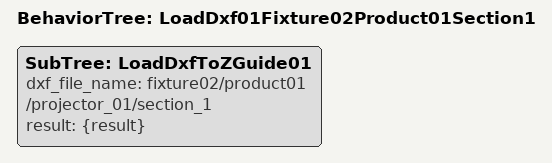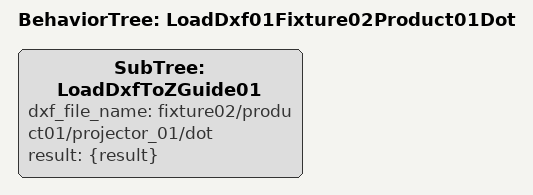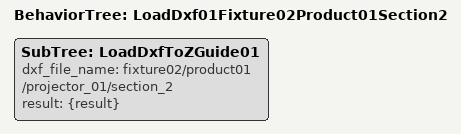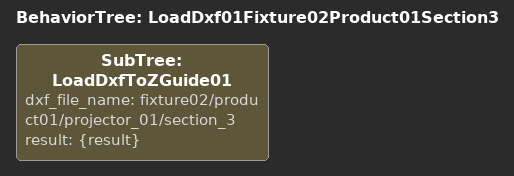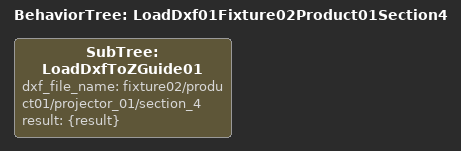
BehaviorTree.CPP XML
<BehaviorTree ID="LoadDxf01Fixture02Product01Section1">
    <SubTree ID="LoadDxfToZGuide01" dxf_file_name="fixture02/product01/projector_01/section_1" result="{result}"/>
</BehaviorTree>

<BehaviorTree ID="LoadDxf01Fixture02Product01Dot">
    <SubTree ID="LoadDxfToZGuide01" dxf_file_name="fixture02/product01/projector_01/dot" result="{result}"/>
</BehaviorTree>

<BehaviorTree ID="LoadDxf01Fixture02Product01Section2">
    <SubTree ID="LoadDxfToZGuide01" dxf_file_name="fixture02/product01/projector_01/section_2" result="{result}"/>
</BehaviorTree>

<BehaviorTree ID="LoadDxf01Fixture02Product01Section3">
    <SubTree ID="LoadDxfToZGuide01" dxf_file_name="fixture02/product01/projector_01/section_3" result="{result}"/>
</BehaviorTree>

<BehaviorTree ID="LoadDxf01Fixture02Product01Section4">
    <SubTree ID="LoadDxfToZGuide01" dxf_file_name="fixture02/product01/projector_01/section_4" result="{result}"/>
</BehaviorTree>
